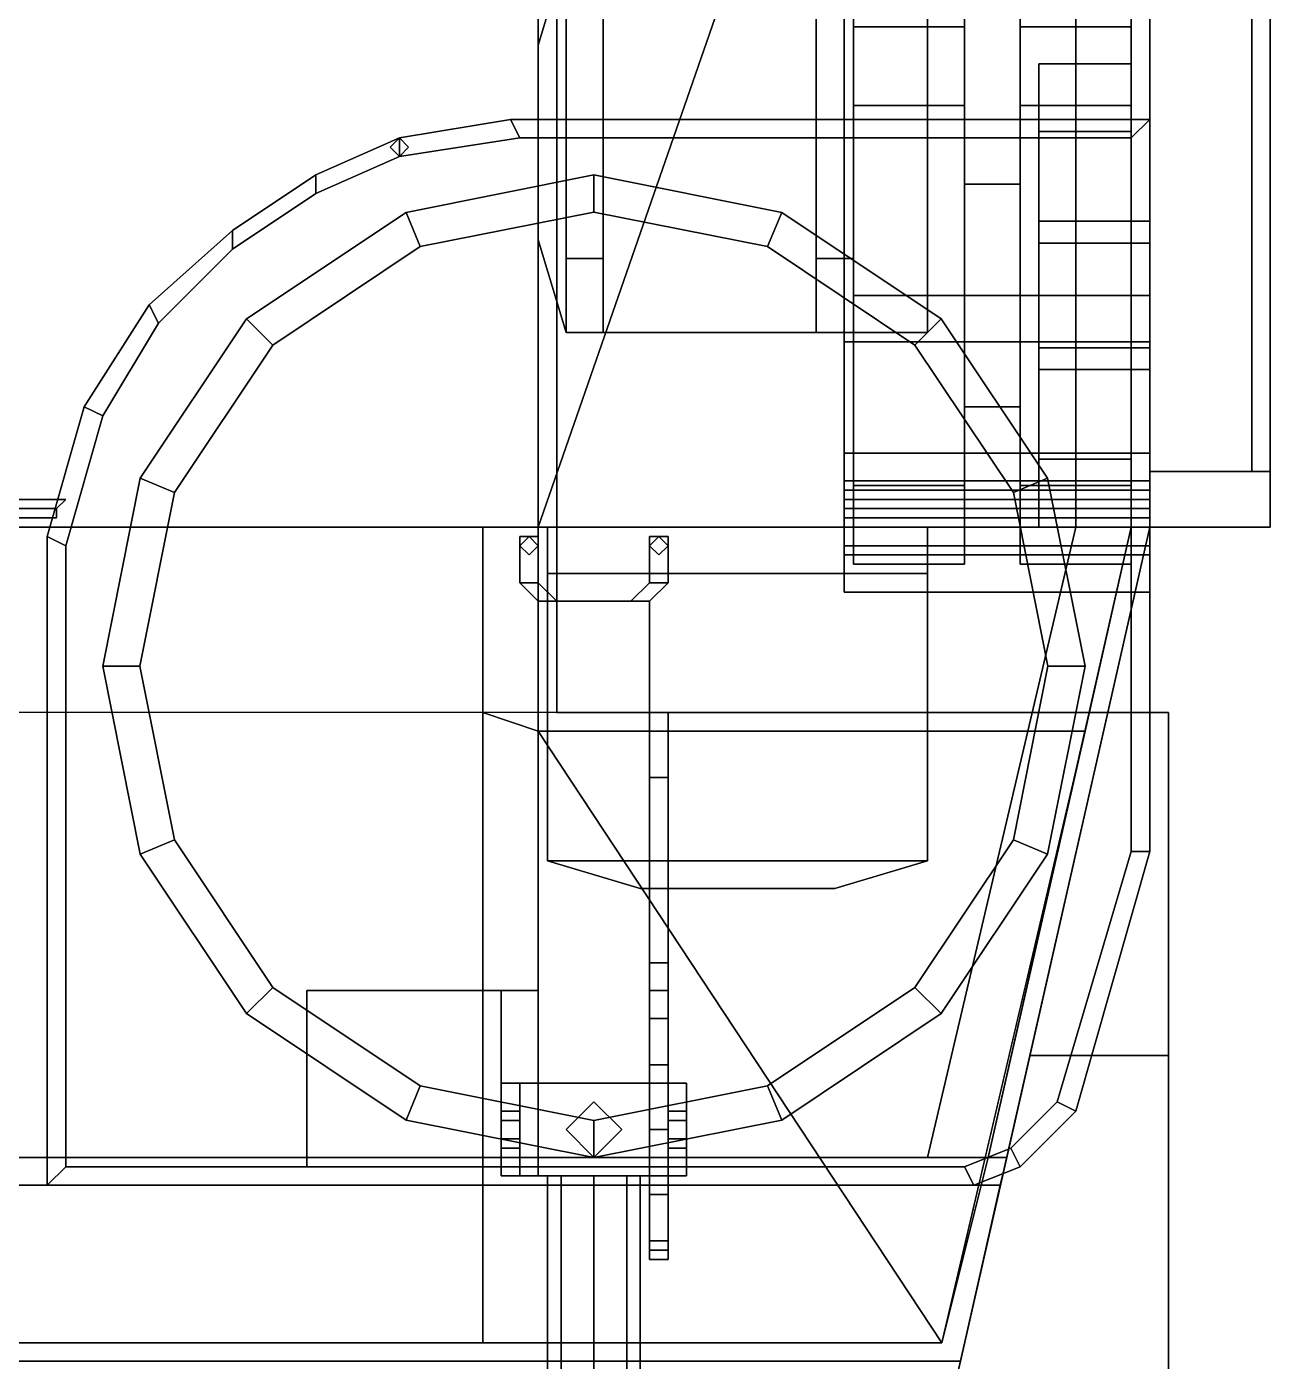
# Model space of a CAD drawing. Header units: millimetres. Extents: x -1.1 to 1.1, y -3.2 to 10.1.
# Drawn here: x -0.232 to 1.11, y -0.79 to 0.65 of the extents above; entities that cross this region are included whole.
import ezdxf

# ---------------------------------------------------------------- set-up
doc = ezdxf.new("R2010")
doc.units = ezdxf.units.MM
for name, color, linetype in [('fenders', 6, 'Continuous'), ('gun', 1, 'Continuous'), ('internals', 5, 'Continuous'), ('seats', 3, 'Continuous'), ('tracks', 3, 'Continuous'), ('turret', 2, 'Continuous'), ('wheels', 2, 'Continuous')]:
    doc.layers.add(name, color=color, linetype=linetype)

msp = doc.modelspace()

# ---------------------------------------------------------------- linework, layer by layer
for points in [[(0.98, 2.92, 1.08), (0.98, 0.11, 1.08), (0.98, 0.11, 1.06), (0.98, 2.58, 1.06)], [(0.34, 2.83, 0.6), (0.34, 0.11, 0.6), (-0.34, 0.11, 0.6), (-0.34, 2.83, 0.6)], [(0.34, 2.58, 1.06), (0.34, 0.11, 1.06), (0.34, 0.11, 0.6), (0.34, 2.83, 0.6)], [(0.98, 2.72, 1.87), (0.9, 2.72, 1.87), (0.9, 0.11, 1.87), (0.98, 0.11, 1.87)], [(0.9, 2.72, 1.87), (0.9, 2.72, 1.85), (0.9, 0.11, 1.85), (0.9, 0.11, 1.87)], [(0.98, 0.11, 1.08), (0.98, 2.72, 1.08), (0.98, 2.72, 1.87), (0.98, 0.11, 1.87)], [(0.98, 2.58, 1.06), (0.98, 0.11, 1.06), (0.34, 0.11, 1.06), (0.34, 2.58, 1.06)], [(1.09, 0.17, 1.24), (1.09, 0.17, 1.3), (1.09, 1.47, 1.3), (1.09, 1.47, 1.24)], [(1.11, 1.47, 1.24), (1.11, 0.17, 1.24), (1.09, 0.17, 1.24), (1.09, 1.47, 1.24)], [(1.09, 1.47, 1.3), (1.09, 0.17, 1.3), (1.11, 0.17, 1.3), (1.11, 1.47, 1.3)], [(1.09, 1.47, 1.14), (1.09, 0.17, 1.14), (1.11, 0.17, 1.14), (1.11, 1.47, 1.14)], [(1.11, 1.47, 1.08), (1.11, 0.17, 1.08), (1.09, 0.17, 1.08), (1.09, 1.47, 1.08)], [(1.09, 0.17, 1.08), (1.09, 0.17, 1.14), (1.09, 1.47, 1.14), (1.09, 1.47, 1.08)], [(1.11, 1.47, 1.3), (1.11, 0.17, 1.3), (1.11, 0.17, 1.24), (1.11, 1.47, 1.24)], [(1.11, 1.47, 1.14), (1.11, 0.17, 1.14), (1.11, 0.17, 1.08), (1.11, 1.47, 1.08)], [(0.17, 0.51, 2.15), (0.3, 0.53, 2.15), (0.29, 0.55, 2.15), (0.17, 0.53, 2.15)], [(0.29, 0.55, 2.15), (0.29, 0.55, 1.87), (0.17, 0.53, 1.87), (0.17, 0.53, 2.15)], [(0.3, 0.53, 2.15), (0.96, 0.53, 2.15), (0.98, 0.55, 2.15), (0.29, 0.55, 2.15)], [(0.98, 0.55, 2.15), (0.98, 0.55, 1.87), (0.29, 0.55, 1.87), (0.29, 0.55, 2.15)], [(0.96, 0.53, 2.15), (0.96, -0.24, 2.15), (0.98, -0.24, 2.15), (0.98, 0.55, 2.15)], [(0.98, -0.24, 2.15), (0.98, -0.24, 1.87), (0.98, 0.55, 1.87), (0.98, 0.55, 2.15)], [(0.17, 0.53, 2.15), (0.17, 0.53, 1.87), (0.08, 0.49, 1.87), (0.08, 0.49, 2.15)], [(0.08, 0.47, 2.15), (0.17, 0.51, 2.15), (0.17, 0.53, 2.15), (0.08, 0.49, 2.15)], [(0.17, 0.51, 1.87), (0.3, 0.53, 1.87), (0.3, 0.53, 2.15), (0.17, 0.51, 2.15)], [(0.3, 0.53, 1.87), (0.96, 0.53, 1.87), (0.96, 0.53, 2.15), (0.3, 0.53, 2.15)], [(0.96, 0.53, 1.87), (0.96, -0.24, 1.87), (0.96, -0.24, 2.15), (0.96, 0.53, 2.15)], [(0.08, 0.47, 1.87), (0.17, 0.51, 1.87), (0.17, 0.51, 2.15), (0.08, 0.47, 2.15)], [(0.08, 0.49, 2.15), (0.08, 0.49, 1.87), (-0.01, 0.43, 1.87), (-0.01, 0.43, 2.15)], [(-0.01, 0.41, 2.15), (0.08, 0.47, 2.15), (0.08, 0.49, 2.15), (-0.01, 0.43, 2.15)], [(-0.01, 0.41, 1.87), (0.08, 0.47, 1.87), (0.08, 0.47, 2.15), (-0.01, 0.41, 2.15)], [(-0.01, 0.43, 2.15), (-0.01, 0.43, 1.87), (-0.1, 0.35, 1.87), (-0.1, 0.35, 2.15)], [(-0.09, 0.33, 2.15), (-0.01, 0.41, 2.15), (-0.01, 0.43, 2.15), (-0.1, 0.35, 2.15)], [(-0.09, 0.33, 1.87), (-0.01, 0.41, 1.87), (-0.01, 0.41, 2.15), (-0.09, 0.33, 2.15)], [(-0.1, 0.35, 2.15), (-0.1, 0.35, 1.87), (-0.17, 0.24, 1.87), (-0.17, 0.24, 2.15)], [(-0.15, 0.23, 2.15), (-0.09, 0.33, 2.15), (-0.1, 0.35, 2.15), (-0.17, 0.24, 2.15)], [(-0.15, 0.23, 1.87), (-0.09, 0.33, 1.87), (-0.09, 0.33, 2.15), (-0.15, 0.23, 2.15)], [(-0.19, 0.09, 2.15), (-0.15, 0.23, 2.15), (-0.17, 0.24, 2.15), (-0.21, 0.1, 2.15)], [(-0.17, 0.24, 2.15), (-0.17, 0.24, 1.87), (-0.21, 0.1, 1.87), (-0.21, 0.1, 2.15)], [(-0.19, 0.09, 1.87), (-0.15, 0.23, 1.87), (-0.15, 0.23, 2.15), (-0.19, 0.09, 2.15)], [(1.11, 0.17, 1.3), (1.11, 0.17, 1.08), (0.98, 0.17, 1.08), (0.98, 0.17, 1.3)], [(1.11, 0.17, 1.08), (1.11, 0.11, 1.08), (0.98, 0.11, 1.08), (0.98, 0.17, 1.08)], [(0.98, 0.17, 1.3), (0.98, 0.11, 1.3), (1.11, 0.11, 1.3), (1.11, 0.17, 1.3)], [(1.11, 0.11, 1.3), (1.11, 0.11, 1.08), (1.11, 0.17, 1.08), (1.11, 0.17, 1.3)], [(-0.2, 0.13, 2.06), (-0.19, 0.14, 2.05), (-0.88, 0.14, 2.05), (-0.89, 0.13, 2.06)], [(-0.2, 0.12, 2.05), (-0.2, 0.13, 2.06), (-0.89, 0.13, 2.06), (-0.88, 0.12, 2.05)], [(-0.19, 0.14, 2.05), (-0.2, 0.13, 2.04), (-0.87, 0.13, 2.04), (-0.88, 0.14, 2.05)], [(-0.2, 0.13, 2.04), (-0.2, 0.12, 2.05), (-0.88, 0.12, 2.05), (-0.87, 0.13, 2.04)], [(0.34, 0.11, 0.6), (0.34, -0.09, 0.54), (-0.34, -0.09, 0.54), (-0.34, 0.11, 0.6)], [(0.32, 0.11, 1.08), (0.34, 0.11, 1.06), (0.96, 0.11, 1.06), (0.96, 0.11, 1.08)], [(0.98, 0.11, 1.06), (0.9345, -0.09, 0.82), (0.34, -0.09, 0.82), (0.34, 0.11, 1.06)], [(0.34, -0.09, 0.82), (0.34, -0.09, 0.54), (0.34, 0.11, 0.6), (0.34, 0.11, 1.06)], [(0.98, 0.11, 1.87), (0.9, 0.11, 1.87), (0.74, -0.57, 1.87), (0.8255, -0.57, 1.87)], [(0.9, 0.11, 1.87), (0.9, 0.11, 1.85), (0.74, -0.57, 1.85), (0.74, -0.57, 1.87)], [(0.98, 0.11, 1.06), (0.98, 0.11, 1.06), (0.8255, -0.57, 1.87), (0.9345, -0.09, 0.82)], [(0.98, 0.11, 1.3), (0.98, 0.11, 1.08), (1.11, 0.11, 1.08), (1.11, 0.11, 1.3)], [(-0.21, 0.1, 2.15), (-0.21, 0.1, 1.87), (-0.21, -0.6, 1.87), (-0.21, -0.6, 2.15)], [(-0.19, -0.58, 2.15), (-0.19, 0.09, 2.15), (-0.21, 0.1, 2.15), (-0.21, -0.6, 2.15)], [(-0.19, -0.58, 1.87), (-0.19, 0.09, 1.87), (-0.19, 0.09, 2.15), (-0.19, -0.58, 2.15)], [(0.9345, -0.09, 0.82), (0.9345, -0.09, 0.54), (0.34, -0.09, 0.54), (0.34, -0.09, 0.82)], [(0.8255, -0.57, 1.87), (0.8255, -0.57, 1.87), (0.7755, -0.79, 1.5459), (0.9345, -0.09, 0.54)], [(0.7755, -0.79, 1.5459), (0.8505, -0.46, 0.86), (0.9345, -0.09, 0.54)], [(0.9345, -0.09, 0.82), (0.9345, -0.09, 0.82), (0.8255, -0.57, 1.87), (0.9345, -0.09, 0.54)], [(0.8505, -0.46, 0.86), (0.8505, -0.46, 0.54), (0.9345, -0.09, 0.54)], [(0.96, -0.24, 1.87), (0.88, -0.51, 1.87), (0.88, -0.51, 2.15), (0.96, -0.24, 2.15)], [(0.96, -0.24, 2.15), (0.88, -0.51, 2.15), (0.9, -0.52, 2.15), (0.98, -0.24, 2.15)], [(0.9, -0.52, 2.15), (0.9, -0.52, 1.87), (0.98, -0.24, 1.87), (0.98, -0.24, 2.15)], [(0.8505, -0.46, 0.86), (0.7755, -0.79, 1.5459), (0.43, -2.31, 1.37), (0.6982, -1.13, 0.86)], [(0.8505, -0.46, 0.86), (0.6982, -1.13, 0.86), (1, -1.13, 0.86), (1, -0.46, 0.86)], [(1, -0.46, 0.86), (1, -0.46, 0.54), (0.8505, -0.46, 0.54), (0.8505, -0.46, 0.86)], [(1, -1.13, 0.86), (1, -1.13, 0.54), (1, -0.46, 0.54), (1, -0.46, 0.86)], [(0.88, -0.51, 1.87), (0.83, -0.56, 1.87), (0.83, -0.56, 2.15), (0.88, -0.51, 2.15)], [(0.88, -0.51, 2.15), (0.83, -0.56, 2.15), (0.84, -0.58, 2.15), (0.9, -0.52, 2.15)], [(0.84, -0.58, 2.15), (0.84, -0.58, 1.87), (0.9, -0.52, 1.87), (0.9, -0.52, 2.15)], [(0.83, -0.56, 2.15), (0.78, -0.58, 2.15), (0.79, -0.6, 2.15), (0.84, -0.58, 2.15)], [(0.83, -0.56, 1.87), (0.78, -0.58, 1.87), (0.78, -0.58, 2.15), (0.83, -0.56, 2.15)], [(0.8186, -0.6, 1.95), (0.8255, -0.57, 1.87), (-0.8255, -0.57, 1.87), (-0.8186, -0.6, 1.95)], [(0.74, -0.57, 1.87), (0.74, -0.57, 1.85), (-0.74, -0.57, 1.85), (-0.74, -0.57, 1.87)], [(0.7755, -0.79, 1.5459), (0.8255, -0.57, 1.87), (0.8186, -0.6, 1.95), (0.7755, -0.79, 1.5459)], [(0.78, -0.58, 2.15), (-0.19, -0.58, 2.15), (-0.21, -0.6, 2.15), (0.79, -0.6, 2.15)], [(0.78, -0.58, 1.87), (-0.19, -0.58, 1.87), (-0.19, -0.58, 2.15), (0.78, -0.58, 2.15)], [(0.79, -0.6, 2.15), (0.79, -0.6, 1.87), (0.84, -0.58, 1.87), (0.84, -0.58, 2.15)], [(0.7755, -0.79, 1.5459), (0.8186, -0.6, 1.95), (-0.8186, -0.6, 1.95), (-0.7755, -0.79, 1.5459)], [(-0.21, -0.6, 2.15), (-0.21, -0.6, 1.87), (0.79, -0.6, 1.87), (0.79, -0.6, 2.15)], [(0.43, -2.31, 1.37), (0.7755, -0.79, 1.5459), (-0.7755, -0.79, 1.5459), (-0.43, -2.31, 1.37)]]:
    msp.add_3dface(points)
at = {"layer": 'fenders'}
for points in [[(1, -0.46, 0.61), (1, -0.09, 0.61), (0.9345, -0.09, 0.61), (0.8505, -0.46, 0.61)], [(1, -0.09, 0.54), (0.9345, -0.09, 0.54), (0.9345, -0.09, 0.61), (1, -0.09, 0.61)], [(1, -0.46, 0.54), (1, -0.09, 0.54), (1, -0.09, 0.61), (1, -0.46, 0.61)]]:
    msp.add_3dface(points, dxfattribs=at)
at = {"layer": 'gun'}
for points in [[(0.32, 0.1, 2.53), (0.32, 0.1, 2.51), (0.3, 0.1, 2.51), (0.3, 0.1, 2.53)], [(0.3, 0.1, 2.51), (0.3, 0.05, 2.51), (0.3, 0.05, 2.53), (0.3, 0.1, 2.53)], [(0.32, 0.1, 2.51), (0.32, 0.05, 2.51), (0.3, 0.05, 2.51), (0.3, 0.1, 2.51)], [(0.3, 0.1, 2.53), (0.3, 0.05, 2.53), (0.32, 0.05, 2.53), (0.32, 0.1, 2.53)], [(0.3, 0.1, 2.4), (0.3, 0.05, 2.4), (0.32, 0.05, 2.4), (0.32, 0.1, 2.4)], [(0.32, 0.1, 2.38), (0.32, 0.05, 2.38), (0.3, 0.05, 2.38), (0.3, 0.1, 2.38)], [(0.3, 0.1, 2.38), (0.3, 0.05, 2.38), (0.3, 0.05, 2.4), (0.3, 0.1, 2.4)], [(0.32, 0.1, 2.4), (0.32, 0.1, 2.38), (0.3, 0.1, 2.38), (0.3, 0.1, 2.4)], [(0.31, 0.1, 2.4), (0.3, 0.09, 2.4), (0.3, 0.09, 2.51), (0.31, 0.1, 2.51)], [(0.3, 0.09, 2.4), (0.31, 0.08, 2.4), (0.31, 0.08, 2.51), (0.3, 0.09, 2.51)], [(0.32, 0.09, 2.4), (0.31, 0.1, 2.4), (0.31, 0.1, 2.51), (0.32, 0.09, 2.51)], [(0.31, 0.08, 2.4), (0.32, 0.09, 2.4), (0.32, 0.09, 2.51), (0.31, 0.08, 2.51)], [(0.32, 0.05, 2.53), (0.32, 0.05, 2.51), (0.32, 0.1, 2.51), (0.32, 0.1, 2.53)], [(0.32, 0.05, 2.4), (0.32, 0.05, 2.38), (0.32, 0.1, 2.38), (0.32, 0.1, 2.4)], [(0.44, 0.1, 2.38), (0.44, 0.1, 2.4), (0.46, 0.1, 2.4), (0.46, 0.1, 2.38)], [(0.44, 0.05, 2.38), (0.44, 0.05, 2.4), (0.44, 0.1, 2.4), (0.44, 0.1, 2.38)], [(0.44, 0.1, 2.4), (0.44, 0.05, 2.4), (0.46, 0.05, 2.4), (0.46, 0.1, 2.4)], [(0.46, 0.1, 2.38), (0.46, 0.05, 2.38), (0.44, 0.05, 2.38), (0.44, 0.1, 2.38)], [(0.44, 0.1, 2.51), (0.44, 0.1, 2.53), (0.46, 0.1, 2.53), (0.46, 0.1, 2.51)], [(0.44, 0.05, 2.51), (0.44, 0.05, 2.53), (0.44, 0.1, 2.53), (0.44, 0.1, 2.51)], [(0.44, 0.1, 2.53), (0.44, 0.05, 2.53), (0.46, 0.05, 2.53), (0.46, 0.1, 2.53)], [(0.46, 0.1, 2.51), (0.46, 0.05, 2.51), (0.44, 0.05, 2.51), (0.44, 0.1, 2.51)], [(0.45, 0.1, 2.4), (0.44, 0.09, 2.4), (0.44, 0.09, 2.51), (0.45, 0.1, 2.51)], [(0.44, 0.09, 2.4), (0.45, 0.08, 2.4), (0.45, 0.08, 2.51), (0.44, 0.09, 2.51)], [(0.46, 0.09, 2.4), (0.45, 0.1, 2.4), (0.45, 0.1, 2.51), (0.46, 0.09, 2.51)], [(0.45, 0.08, 2.4), (0.46, 0.09, 2.4), (0.46, 0.09, 2.51), (0.45, 0.08, 2.51)], [(0.46, 0.1, 2.4), (0.46, 0.05, 2.4), (0.46, 0.05, 2.38), (0.46, 0.1, 2.38)], [(0.46, 0.1, 2.53), (0.46, 0.05, 2.53), (0.46, 0.05, 2.51), (0.46, 0.1, 2.51)], [(0.32, 0.05, 2.51), (0.34, 0.03, 2.51), (0.32, 0.03, 2.51), (0.3, 0.05, 2.51)], [(0.3, 0.05, 2.51), (0.32, 0.03, 2.51), (0.32, 0.03, 2.53), (0.3, 0.05, 2.53)], [(0.3, 0.05, 2.53), (0.32, 0.03, 2.53), (0.34, 0.03, 2.53), (0.32, 0.05, 2.53)], [(0.3, 0.05, 2.4), (0.32, 0.03, 2.4), (0.34, 0.03, 2.4), (0.32, 0.05, 2.4)], [(0.32, 0.05, 2.38), (0.34, 0.03, 2.38), (0.32, 0.03, 2.38), (0.3, 0.05, 2.38)], [(0.3, 0.05, 2.38), (0.32, 0.03, 2.38), (0.32, 0.03, 2.4), (0.3, 0.05, 2.4)], [(0.34, 0.03, 2.53), (0.34, 0.03, 2.51), (0.32, 0.05, 2.51), (0.32, 0.05, 2.53)], [(0.34, 0.03, 2.4), (0.34, 0.03, 2.38), (0.32, 0.05, 2.38), (0.32, 0.05, 2.4)], [(0.42, 0.03, 2.38), (0.42, 0.03, 2.4), (0.44, 0.05, 2.4), (0.44, 0.05, 2.38)], [(0.44, 0.05, 2.4), (0.42, 0.03, 2.4), (0.44, 0.03, 2.4), (0.46, 0.05, 2.4)], [(0.46, 0.05, 2.38), (0.44, 0.03, 2.38), (0.42, 0.03, 2.38), (0.44, 0.05, 2.38)], [(0.42, 0.03, 2.51), (0.42, 0.03, 2.53), (0.44, 0.05, 2.53), (0.44, 0.05, 2.51)], [(0.44, 0.05, 2.53), (0.42, 0.03, 2.53), (0.44, 0.03, 2.53), (0.46, 0.05, 2.53)], [(0.46, 0.05, 2.51), (0.44, 0.03, 2.51), (0.42, 0.03, 2.51), (0.44, 0.05, 2.51)], [(0.46, 0.05, 2.4), (0.44, 0.03, 2.4), (0.44, 0.03, 2.38), (0.46, 0.05, 2.38)], [(0.46, 0.05, 2.53), (0.44, 0.03, 2.53), (0.44, 0.03, 2.51), (0.46, 0.05, 2.51)], [(0.32, 0.03, 2.38), (0.32, -0.39, 2.38), (0.32, -0.39, 2.53), (0.32, 0.03, 2.53)], [(0.44, 0.03, 2.53), (0.44, 0.03, 2.38), (0.32, 0.03, 2.38), (0.32, 0.03, 2.53)], [(0.44, 0.03, 2.38), (0.44, -0.59, 2.38), (0.32, -0.59, 2.38), (0.32, 0.03, 2.38)], [(0.32, 0.03, 2.53), (0.32, -0.59, 2.53), (0.44, -0.59, 2.53), (0.44, 0.03, 2.53)], [(0.44, -0.59, 2.53), (0.44, -0.59, 2.38), (0.44, 0.03, 2.38), (0.44, 0.03, 2.53)], [(0.44, -0.09, 2.26), (0.44, -0.16, 2.26), (0.44, -0.16, 2.31), (0.44, -0.09, 2.31)], [(0.44, -0.09, 2.31), (0.44, -0.16, 2.31), (0.46, -0.16, 2.31), (0.46, -0.09, 2.31)], [(0.46, -0.09, 2.31), (0.46, -0.09, 2.26), (0.44, -0.09, 2.26), (0.44, -0.09, 2.31)], [(0.46, -0.09, 2.26), (0.46, -0.16, 2.26), (0.44, -0.16, 2.26), (0.44, -0.09, 2.26)], [(0.46, -0.16, 2.31), (0.46, -0.16, 2.26), (0.46, -0.09, 2.26), (0.46, -0.09, 2.31)], [(0.44, -0.16, 2.26), (0.44, -0.39, 2.35), (0.44, -0.36, 2.4), (0.44, -0.16, 2.31)], [(0.46, -0.16, 2.26), (0.46, -0.39, 2.35), (0.44, -0.39, 2.35), (0.44, -0.16, 2.26)], [(0.44, -0.16, 2.31), (0.44, -0.36, 2.4), (0.46, -0.36, 2.4), (0.46, -0.16, 2.31)], [(0.46, -0.36, 2.4), (0.46, -0.39, 2.35), (0.46, -0.16, 2.26), (0.46, -0.16, 2.31)], [(0.44, -0.36, 2.4), (0.44, -0.54, 2.47), (0.46, -0.54, 2.47), (0.46, -0.36, 2.4)], [(0.46, -0.54, 2.47), (0.46, -0.42, 2.33), (0.46, -0.39, 2.35), (0.46, -0.36, 2.4)], [(0.44, -0.39, 2.35), (0.44, -0.42, 2.33), (0.44, -0.59, 2.38), (0.44, -0.372, 2.38)], [(0.28, -0.39, 2.54), (0.28, -0.39, 2.25), (0.07, -0.39, 2.36), (0.07, -0.39, 2.54)], [(0.07, -0.39, 2.54), (0.07, -0.39, 2.36), (0.07, -0.58, 2.36), (0.07, -0.58, 2.54)], [(0.07, -0.39, 2.36), (0.28, -0.39, 2.25), (0.28, -0.58, 2.25), (0.07, -0.58, 2.36)], [(0.07, -0.58, 2.54), (0.28, -0.58, 2.54), (0.28, -0.39, 2.54), (0.07, -0.39, 2.54)], [(0.28, -0.58, 2.48), (0.28, -0.58, 2.25), (0.28, -0.39, 2.25), (0.28, -0.39, 2.48)], [(0.28, -0.58, 2.54), (0.28, -0.58, 2.53), (0.28, -0.39, 2.53), (0.28, -0.39, 2.54)], [(0.32, -0.39, 2.53), (0.32, -0.39, 2.48), (0.28, -0.39, 2.48), (0.28, -0.39, 2.53)], [(0.28, -0.39, 2.53), (0.28, -0.58, 2.53), (0.32, -0.58, 2.53), (0.32, -0.39, 2.53)], [(0.32, -0.39, 2.48), (0.32, -0.58, 2.48), (0.28, -0.58, 2.48), (0.28, -0.39, 2.48)], [(0.46, -0.39, 2.35), (0.46, -0.42, 2.33), (0.44, -0.42, 2.33), (0.44, -0.39, 2.35)], [(0.44, -0.47, 2.3), (0.44, -0.54, 2.29), (0.44, -0.59, 2.38), (0.44, -0.42, 2.33)], [(0.46, -0.42, 2.33), (0.46, -0.47, 2.3), (0.44, -0.47, 2.3), (0.44, -0.42, 2.33)], [(0.46, -0.54, 2.47), (0.46, -0.54, 2.29), (0.46, -0.47, 2.3), (0.46, -0.42, 2.33)], [(0.46, -0.47, 2.3), (0.46, -0.54, 2.29), (0.44, -0.54, 2.29), (0.44, -0.47, 2.3)], [(0.44, -0.59, 2.38), (0.44, -0.54, 2.29), (0.44, -0.61, 2.3), (0.44, -0.66, 2.33)], [(0.44, -0.61, 2.3), (0.44, -0.54, 2.29), (0.46, -0.54, 2.29), (0.46, -0.61, 2.3)], [(0.46, -0.67, 2.37), (0.46, -0.54, 2.47), (0.44, -0.54, 2.47), (0.44, -0.67, 2.37)], [(0.46, -0.68, 2.36), (0.46, -0.66, 2.33), (0.46, -0.54, 2.47), (0.46, -0.67, 2.37)], [(0.46, -0.61, 2.3), (0.46, -0.54, 2.29), (0.46, -0.54, 2.47), (0.46, -0.66, 2.33)], [(0.07, -0.58, 2.36), (0.28, -0.58, 2.25), (0.28, -0.58, 2.54), (0.07, -0.58, 2.54)], [(0.28, -0.58, 2.53), (0.28, -0.58, 2.48), (0.32, -0.58, 2.48), (0.32, -0.58, 2.53)], [(0.32, -0.58, 2.38), (0.32, -0.59, 2.38), (0.32, -0.59, 2.53), (0.32, -0.58, 2.53)], [(0.32, -0.59, 2.53), (0.32, -0.59, 2.38), (0.44, -0.59, 2.38), (0.44, -0.59, 2.53)], [(0.3446, -0.59, 2.4854), (0.33, -0.59, 2.45), (0.33, -0.83, 2.45), (0.3446, -0.83, 2.4854)], [(0.33, -0.59, 2.45), (0.3446, -0.59, 2.4146), (0.3446, -0.83, 2.4146), (0.33, -0.83, 2.45)], [(0.38, -0.59, 2.5), (0.3446, -0.59, 2.4854), (0.3446, -0.83, 2.4854), (0.38, -0.83, 2.5)], [(0.3446, -0.59, 2.4146), (0.38, -0.59, 2.4), (0.38, -0.83, 2.4), (0.3446, -0.83, 2.4146)], [(0.4154, -0.59, 2.4854), (0.38, -0.59, 2.5), (0.38, -0.83, 2.5), (0.4154, -0.83, 2.4854)], [(0.38, -0.59, 2.4), (0.4154, -0.59, 2.4146), (0.4154, -0.83, 2.4146), (0.38, -0.83, 2.4)], [(0.43, -0.59, 2.45), (0.4154, -0.59, 2.4854), (0.4154, -0.83, 2.4854), (0.43, -0.83, 2.45)], [(0.4154, -0.59, 2.4146), (0.43, -0.59, 2.45), (0.43, -0.83, 2.45), (0.4154, -0.83, 2.4146)], [(0.44, -0.59, 2.4315), (0.44, -0.66, 2.33), (0.44, -0.68, 2.36), (0.44, -0.67, 2.37)], [(0.44, -0.59, 2.38), (0.44, -0.66, 2.33), (0.44, -0.66, 2.33), (0.44, -0.59, 2.4315)], [(0.44, -0.66, 2.33), (0.44, -0.61, 2.3), (0.46, -0.61, 2.3), (0.46, -0.66, 2.33)], [(0.44, -0.68, 2.36), (0.44, -0.66, 2.33), (0.46, -0.66, 2.33), (0.46, -0.68, 2.36)], [(0.44, -0.67, 2.37), (0.44, -0.68, 2.36), (0.46, -0.68, 2.36), (0.46, -0.67, 2.37)]]:
    msp.add_3dface(points, dxfattribs=at)
at = {"layer": 'internals'}
for points in [[(-0.32, 2.9, 0.86), (-0.32, 0.11, 0.86), (0.32, 0.11, 0.86), (0.32, 2.9, 0.86)], [(0.32, 2.9, 0.86), (0.32, 0.11, 0.86), (0.32, 0.11, 1.08), (0.32, 2.9, 1.08)], [(0.32, 2.9, 1.08), (0.32, 0.11, 1.08), (0.74, 1.32, 1.08), (0.74, 2.9, 1.08)], [(0.96, 0.11, 1.85), (0.96, 2.72, 1.85), (0.96, 2.72, 1.67), (0.96, 1.32, 1.67)], [(0.74, 1.32, 1.08), (0.32, 0.11, 1.08), (0.96, 0.11, 1.08), (0.96, 1.32, 1.08)], [(0.96, 0.11, 1.85), (0.96, 1.32, 1.67), (0.96, 1.32, 1.08), (0.96, 0.11, 1.08)], [(0.17, 0.53, 0.86), (0.16, 0.52, 0.86), (0.16, 0.52, 1.87), (0.17, 0.53, 1.87)], [(0.16, 0.52, 0.86), (0.17, 0.51, 0.86), (0.17, 0.51, 1.87), (0.16, 0.52, 1.87)], [(0.18, 0.52, 0.86), (0.17, 0.53, 0.86), (0.17, 0.53, 1.87), (0.18, 0.52, 1.87)], [(0.17, 0.51, 0.86), (0.18, 0.52, 0.86), (0.18, 0.52, 1.87), (0.17, 0.51, 1.87)], [(0.26, -0.77, 0.86), (0.26, 0.11, 0.86), (-0.26, 0.11, 0.86), (-0.26, -0.77, 0.86)], [(0.26, -0.77, 0.56), (0.26, -0.09, 0.56), (0.26, 0.11, 0.86), (0.26, -0.77, 0.86)], [(0.26, 0.11, 0.86), (0.26, -0.09, 0.56), (0.32, -0.11, 0.56), (0.32, 0.11, 0.86)], [(0.32, 0.11, 1.08), (0.32, -0.11, 0.82), (0.91, -0.11, 0.82), (0.96, 0.11, 1.08)], [(0.32, 0.11, 0.86), (0.32, -0.11, 0.82), (0.32, -0.11, 0.82), (0.32, 0.11, 1.08)], [(0.32, 0.11, 0.86), (0.32, -0.11, 0.56), (0.32, -0.11, 0.56), (0.32, -0.11, 0.82)], [(0.8055, -0.57, 1.85), (0.96, 0.11, 1.85), (0.96, 0.11, 1.08), (0.91, -0.11, 0.82)], [(0.7555, -0.77, 0.56), (0.32, -0.11, 0.56), (0.26, -0.09, 0.56), (0.26, -0.77, 0.56)], [(0.7555, -0.77, 0.56), (0.91, -0.11, 0.56), (0.32, -0.11, 0.56), (0.7555, -0.77, 0.56)], [(0.32, -0.11, 0.82), (0.32, -0.11, 0.56), (0.9099, -0.11, 0.56), (0.91, -0.11, 0.82)], [(0.8055, -0.57, 1.85), (0.9099, -0.11, 0.56), (0.7555, -0.77, 0.56), (0.7555, -0.77, 1.5459)], [(0.8055, -0.57, 1.85), (0.91, -0.11, 0.82), (0.9099, -0.11, 0.56), (0.8055, -0.57, 1.85)], [(0.8055, -0.57, 1.85), (0.7555, -0.77, 1.5459), (-0.7555, -0.77, 1.5459), (-0.8055, -0.57, 1.85)], [(0.7555, -0.77, 1.5459), (0.26, -0.77, 0.86), (-0.26, -0.77, 0.86), (-0.7555, -0.77, 1.5459)], [(0.7555, -0.77, 0.56), (0.26, -0.77, 0.56), (0.26, -0.77, 0.86), (0.7555, -0.77, 1.5459)]]:
    msp.add_3dface(points, dxfattribs=at)
at = {"layer": 'seats'}
for points in [[(0.35, 1.15, 1.2), (0.35, 0.4, 1.2), (0.35, 0.32, 1.28), (0.35, 1.23, 1.28)], [(0.39, 0.32, 1.28), (0.39, 0.4, 1.2), (0.39, 1.15, 1.2), (0.39, 1.23, 1.28)], [(0.62, 1.15, 1.2), (0.62, 0.4, 1.2), (0.62, 0.32, 1.28), (0.62, 1.23, 1.28)], [(0.66, 0.32, 1.67), (0.74, 0.32, 1.67), (0.74, 1.23, 1.67), (0.66, 1.23, 1.67)], [(0.66, 1.23, 1.36), (0.66, 0.32, 1.36), (0.66, 0.32, 1.67), (0.66, 1.23, 1.67)], [(0.66, 0.32, 1.28), (0.66, 0.4, 1.2), (0.66, 1.15, 1.2), (0.66, 1.23, 1.28)], [(0.74, 1.23, 1.67), (0.74, 0.32, 1.67), (0.74, 0.32, 1.36), (0.74, 1.23, 1.36)], [(0.39, 1.15, 1.2), (0.39, 0.4, 1.2), (0.35, 0.4, 1.2), (0.35, 1.15, 1.2)], [(0.66, 1.15, 1.2), (0.66, 0.4, 1.2), (0.62, 0.4, 1.2), (0.62, 1.15, 1.2)], [(0.35, 0.73, 1.36), (0.35, 0.73, 1.28), (0.32, 0.63, 1.28), (0.32, 0.63, 1.36)], [(0.32, 0.63, 1.36), (0.32, 0.42, 1.36), (0.35, 0.32, 1.36), (0.35, 0.73, 1.36)], [(0.35, 0.73, 1.36), (0.35, 0.32, 1.36), (0.66, 0.32, 1.36), (0.66, 0.73, 1.36)], [(0.66, 0.32, 1.36), (0.66, 0.32, 1.28), (0.66, 0.73, 1.28), (0.66, 0.73, 1.36)], [(0.32, 0.63, 1.28), (0.32, 0.42, 1.28), (0.32, 0.42, 1.36), (0.32, 0.63, 1.36)], [(0.32, 0.42, 1.36), (0.32, 0.42, 1.28), (0.35, 0.32, 1.28), (0.35, 0.32, 1.36)], [(0.35, 0.32, 1.08), (0.35, 0.32, 1.28), (0.35, 0.4, 1.2), (0.35, 0.4, 1.08)], [(0.35, 0.4, 1.08), (0.35, 0.4, 1.2), (0.39, 0.4, 1.2), (0.39, 0.4, 1.08)], [(0.39, 0.4, 1.2), (0.39, 0.32, 1.28), (0.39, 0.32, 1.08), (0.39, 0.4, 1.08)], [(0.62, 0.32, 1.08), (0.62, 0.32, 1.28), (0.62, 0.4, 1.2), (0.62, 0.4, 1.08)], [(0.62, 0.4, 1.08), (0.62, 0.4, 1.2), (0.66, 0.4, 1.2), (0.66, 0.4, 1.08)], [(0.66, 0.4, 1.2), (0.66, 0.32, 1.28), (0.66, 0.32, 1.08), (0.66, 0.4, 1.08)], [(0.35, 0.32, 1.36), (0.35, 0.32, 1.28), (0.66, 0.32, 1.28), (0.66, 0.32, 1.36)], [(0.39, 0.32, 1.08), (0.39, 0.32, 1.28), (0.35, 0.32, 1.28), (0.35, 0.32, 1.08)], [(0.66, 0.32, 1.08), (0.66, 0.32, 1.28), (0.62, 0.32, 1.28), (0.62, 0.32, 1.08)], [(0.66, 0.32, 1.36), (0.74, 0.32, 1.36), (0.74, 0.32, 1.67), (0.66, 0.32, 1.67)], [(0.33, 0.11, 1.39), (0.74, 0.11, 1.39), (0.74, 0.11, 1.08), (0.33, 0.11, 1.08)], [(0.33, 0.06, 1.39), (0.33, 0.11, 1.39), (0.33, 0.11, 1.08), (0.33, 0.06, 1.08)], [(0.74, 0.06, 1.39), (0.74, 0.11, 1.39), (0.33, 0.11, 1.39), (0.33, 0.06, 1.39)], [(0.74, 0.06, 1.08), (0.74, 0.11, 1.08), (0.74, 0.11, 1.39), (0.74, 0.06, 1.39)], [(0.33, 0.06, 1.08), (0.74, 0.06, 1.08), (0.74, 0.06, 1.39), (0.33, 0.06, 1.39)], [(0.74, 0.06, 1.08), (0.74, 0.06, 1), (0.33, 0.06, 1), (0.33, 0.06, 1.08)], [(0.33, 0.06, 1.08), (0.33, 0.06, 1), (0.33, -0.25, 1), (0.33, -0.25, 1.08)], [(0.33, -0.25, 1.08), (0.74, -0.25, 1.08), (0.74, 0.06, 1.08), (0.33, 0.06, 1.08)], [(0.74, -0.25, 1.08), (0.74, -0.25, 1), (0.74, 0.06, 1), (0.74, 0.06, 1.08)], [(0.33, -0.25, 1.08), (0.33, -0.25, 1), (0.43, -0.28, 1), (0.43, -0.28, 1.08)], [(0.43, -0.28, 1.08), (0.64, -0.28, 1.08), (0.74, -0.25, 1.08), (0.33, -0.25, 1.08)], [(0.64, -0.28, 1.08), (0.64, -0.28, 1), (0.74, -0.25, 1), (0.74, -0.25, 1.08)], [(0.43, -0.28, 1), (0.64, -0.28, 1), (0.64, -0.28, 1.08), (0.43, -0.28, 1.08)]]:
    msp.add_3dface(points, dxfattribs=at)
at = {"layer": 'tracks'}
for points in [[(0.65, 0.69, 0.03), (0.65, 0.14, 0.4), (0.65, 0.16, 0.44), (0.65, 0.71, 0.08)], [(0.65, 0.71, 0.08), (0.65, 0.16, 0.44), (0.98, 0.16, 0.44), (0.98, 0.71, 0.08)], [(0.98, 0.16, 0.44), (0.98, 0.14, 0.4), (0.98, 0.69, 0.03), (0.98, 0.71, 0.08)], [(0.65, 0.31, 0.95), (0.65, 0.7, 0.95), (0.65, 0.7, 0.89), (0.65, 0.31, 0.89)], [(0.98, 0.31, 0.95), (0.98, 0.7, 0.95), (0.65, 0.7, 0.95), (0.65, 0.31, 0.95)], [(0.65, 0.31, 0.89), (0.65, 0.7, 0.89), (0.98, 0.7, 0.89), (0.98, 0.31, 0.89)], [(0.98, 0.7, 0.89), (0.98, 0.7, 0.95), (0.98, 0.31, 0.95), (0.98, 0.31, 0.89)], [(0.98, 0.69, 0.03), (0.98, 0.14, 0.4), (0.65, 0.14, 0.4), (0.65, 0.69, 0.03)], [(0.98, 0.15, 0.88), (0.98, 0.31, 0.95), (0.65, 0.31, 0.95), (0.65, 0.15, 0.88)], [(0.65, 0.15, 0.88), (0.65, 0.31, 0.95), (0.65, 0.31, 0.89), (0.65, 0.19, 0.83)], [(0.65, 0.19, 0.83), (0.65, 0.31, 0.89), (0.98, 0.31, 0.89), (0.98, 0.19, 0.83)], [(0.98, 0.31, 0.89), (0.98, 0.31, 0.95), (0.98, 0.15, 0.88), (0.98, 0.19, 0.83)], [(0.65, 0.09, 0.8), (0.65, 0.15, 0.88), (0.65, 0.19, 0.83), (0.65, 0.13, 0.76)], [(0.65, 0.13, 0.76), (0.65, 0.19, 0.83), (0.98, 0.19, 0.83), (0.98, 0.13, 0.76)], [(0.98, 0.19, 0.83), (0.98, 0.15, 0.88), (0.98, 0.09, 0.8), (0.98, 0.13, 0.76)], [(0.65, 0.16, 0.44), (0.65, 0.12, 0.5), (0.98, 0.12, 0.5), (0.98, 0.16, 0.44)], [(0.65, 0.14, 0.4), (0.65, 0.08, 0.48), (0.65, 0.12, 0.5), (0.65, 0.16, 0.44)], [(0.98, 0.12, 0.5), (0.98, 0.08, 0.48), (0.98, 0.14, 0.4), (0.98, 0.16, 0.44)], [(0.98, 0.09, 0.8), (0.98, 0.15, 0.88), (0.65, 0.15, 0.88), (0.65, 0.09, 0.8)], [(0.98, 0.14, 0.4), (0.98, 0.08, 0.48), (0.65, 0.08, 0.48), (0.65, 0.14, 0.4)], [(0.65, 0.04, 0.7), (0.65, 0.09, 0.8), (0.65, 0.13, 0.76), (0.65, 0.09, 0.69)], [(0.65, 0.09, 0.69), (0.65, 0.13, 0.76), (0.98, 0.13, 0.76), (0.98, 0.09, 0.69)], [(0.98, 0.13, 0.76), (0.98, 0.09, 0.8), (0.98, 0.04, 0.7), (0.98, 0.09, 0.69)], [(0.65, 0.08, 0.48), (0.65, 0.04, 0.59), (0.65, 0.09, 0.59), (0.65, 0.12, 0.5)], [(0.65, 0.12, 0.5), (0.65, 0.09, 0.59), (0.98, 0.09, 0.59), (0.98, 0.12, 0.5)], [(0.98, 0.09, 0.59), (0.98, 0.04, 0.59), (0.98, 0.08, 0.48), (0.98, 0.12, 0.5)], [(0.65, 0.04, 0.59), (0.65, 0.04, 0.7), (0.65, 0.09, 0.69), (0.65, 0.09, 0.59)], [(0.65, 0.09, 0.59), (0.65, 0.09, 0.69), (0.98, 0.09, 0.69), (0.98, 0.09, 0.59)], [(0.98, 0.04, 0.7), (0.98, 0.09, 0.8), (0.65, 0.09, 0.8), (0.65, 0.04, 0.7)], [(0.98, 0.09, 0.69), (0.98, 0.04, 0.7), (0.98, 0.04, 0.59), (0.98, 0.09, 0.59)], [(0.98, 0.08, 0.48), (0.98, 0.04, 0.59), (0.65, 0.04, 0.59), (0.65, 0.08, 0.48)], [(0.98, 0.04, 0.59), (0.98, 0.04, 0.7), (0.65, 0.04, 0.7), (0.65, 0.04, 0.59)]]:
    msp.add_3dface(points, dxfattribs=at)
at = {"layer": 'turret'}
for points in [[(0.1772, 0.4497, 2.15), (0.38, 0.49, 2.15), (0.38, 0.49, 1.95), (0.1772, 0.4497, 1.95)], [(0.1925, 0.4127, 2.15), (0.38, 0.45, 2.15), (0.38, 0.49, 2.15), (0.1772, 0.4497, 2.15)], [(0.38, 0.49, 2.15), (0.5828, 0.4497, 2.15), (0.5828, 0.4497, 1.95), (0.38, 0.49, 1.95)], [(0.38, 0.45, 2.15), (0.5675, 0.4127, 2.15), (0.5828, 0.4497, 2.15), (0.38, 0.49, 2.15)], [(0.0052, 0.3348, 2.15), (0.1772, 0.4497, 2.15), (0.1772, 0.4497, 1.95), (0.0052, 0.3348, 1.95)], [(0.0335, 0.3065, 2.15), (0.1925, 0.4127, 2.15), (0.1772, 0.4497, 2.15), (0.0052, 0.3348, 2.15)], [(0.38, 0.45, 2.15), (0.1925, 0.4127, 2.15), (0.1925, 0.4127, 1.95), (0.38, 0.45, 1.95)], [(0.5675, 0.4127, 2.15), (0.38, 0.45, 2.15), (0.38, 0.45, 1.95), (0.5675, 0.4127, 1.95)], [(0.5675, 0.4127, 2.15), (0.7265, 0.3065, 2.15), (0.7548, 0.3348, 2.15), (0.5828, 0.4497, 2.15)], [(0.5828, 0.4497, 2.15), (0.7548, 0.3348, 2.15), (0.7548, 0.3348, 1.95), (0.5828, 0.4497, 1.95)], [(0.1925, 0.4127, 2.15), (0.0335, 0.3065, 2.15), (0.0335, 0.3065, 1.95), (0.1925, 0.4127, 1.95)], [(0.7265, 0.3065, 2.15), (0.5675, 0.4127, 2.15), (0.5675, 0.4127, 1.95), (0.7265, 0.3065, 1.95)], [(-0.1097, 0.1628, 2.15), (0.0052, 0.3348, 2.15), (0.0052, 0.3348, 1.95), (-0.1097, 0.1628, 1.95)], [(-0.0727, 0.1475, 2.15), (0.0335, 0.3065, 2.15), (0.0052, 0.3348, 2.15), (-0.1097, 0.1628, 2.15)], [(0.7265, 0.3065, 2.15), (0.8327, 0.1475, 2.15), (0.8697, 0.1628, 2.15), (0.7548, 0.3348, 2.15)], [(0.7548, 0.3348, 2.15), (0.8697, 0.1628, 2.15), (0.8697, 0.1628, 1.95), (0.7548, 0.3348, 1.95)], [(0.0335, 0.3065, 2.15), (-0.0727, 0.1475, 2.15), (-0.0727, 0.1475, 1.95), (0.0335, 0.3065, 1.95)], [(0.8327, 0.1475, 2.15), (0.7265, 0.3065, 2.15), (0.7265, 0.3065, 1.95), (0.8327, 0.1475, 1.95)], [(-0.15, -0.04, 2.15), (-0.1097, 0.1628, 2.15), (-0.1097, 0.1628, 1.95), (-0.15, -0.04, 1.95)], [(-0.11, -0.04, 2.15), (-0.0727, 0.1475, 2.15), (-0.1097, 0.1628, 2.15), (-0.15, -0.04, 2.15)], [(0.8327, 0.1475, 2.15), (0.87, -0.04, 2.15), (0.91, -0.04, 2.15), (0.8697, 0.1628, 2.15)], [(0.8697, 0.1628, 2.15), (0.91, -0.04, 2.15), (0.91, -0.04, 1.95), (0.8697, 0.1628, 1.95)], [(-0.0727, 0.1475, 2.15), (-0.11, -0.04, 2.15), (-0.11, -0.04, 1.95), (-0.0727, 0.1475, 1.95)], [(0.87, -0.04, 2.15), (0.8327, 0.1475, 2.15), (0.8327, 0.1475, 1.95), (0.87, -0.04, 1.95)], [(-0.1097, -0.2428, 2.15), (-0.15, -0.04, 2.15), (-0.15, -0.04, 1.95), (-0.1097, -0.2428, 1.95)], [(-0.0727, -0.2275, 2.15), (-0.11, -0.04, 2.15), (-0.15, -0.04, 2.15), (-0.1097, -0.2428, 2.15)], [(-0.11, -0.04, 2.15), (-0.0727, -0.2275, 2.15), (-0.0727, -0.2275, 1.95), (-0.11, -0.04, 1.95)], [(0.8327, -0.2275, 2.15), (0.87, -0.04, 2.15), (0.87, -0.04, 1.95), (0.8327, -0.2275, 1.95)], [(0.87, -0.04, 2.15), (0.8327, -0.2275, 2.15), (0.8697, -0.2428, 2.15), (0.91, -0.04, 2.15)], [(0.91, -0.04, 2.15), (0.8697, -0.2428, 2.15), (0.8697, -0.2428, 1.95), (0.91, -0.04, 1.95)], [(0.0335, -0.3865, 2.15), (-0.0727, -0.2275, 2.15), (-0.1097, -0.2428, 2.15), (0.0052, -0.4148, 2.15)], [(-0.0727, -0.2275, 2.15), (0.0335, -0.3865, 2.15), (0.0335, -0.3865, 1.95), (-0.0727, -0.2275, 1.95)], [(0.7265, -0.3865, 2.15), (0.8327, -0.2275, 2.15), (0.8327, -0.2275, 1.95), (0.7265, -0.3865, 1.95)], [(0.8327, -0.2275, 2.15), (0.7265, -0.3865, 2.15), (0.7548, -0.4148, 2.15), (0.8697, -0.2428, 2.15)], [(0.0052, -0.4148, 2.15), (-0.1097, -0.2428, 2.15), (-0.1097, -0.2428, 1.95), (0.0052, -0.4148, 1.95)], [(0.8697, -0.2428, 2.15), (0.7548, -0.4148, 2.15), (0.7548, -0.4148, 1.95), (0.8697, -0.2428, 1.95)], [(0.1925, -0.4927, 2.15), (0.0335, -0.3865, 2.15), (0.0052, -0.4148, 2.15), (0.1772, -0.5297, 2.15)], [(0.0335, -0.3865, 2.15), (0.1925, -0.4927, 2.15), (0.1925, -0.4927, 1.95), (0.0335, -0.3865, 1.95)], [(0.5675, -0.4927, 2.15), (0.7265, -0.3865, 2.15), (0.7265, -0.3865, 1.95), (0.5675, -0.4927, 1.95)], [(0.7265, -0.3865, 2.15), (0.5675, -0.4927, 2.15), (0.5828, -0.5297, 2.15), (0.7548, -0.4148, 2.15)], [(0.1772, -0.5297, 2.15), (0.0052, -0.4148, 2.15), (0.0052, -0.4148, 1.95), (0.1772, -0.5297, 1.95)], [(0.7548, -0.4148, 2.15), (0.5828, -0.5297, 2.15), (0.5828, -0.5297, 1.95), (0.7548, -0.4148, 1.95)], [(0.38, -0.53, 2.15), (0.1925, -0.4927, 2.15), (0.1772, -0.5297, 2.15), (0.38, -0.57, 2.15)], [(0.1925, -0.4927, 2.15), (0.38, -0.53, 2.15), (0.38, -0.53, 1.95), (0.1925, -0.4927, 1.95)], [(0.48, -0.49, 2.31), (0.48, -0.49, 2.25), (0.28, -0.49, 2.25), (0.28, -0.49, 2.31)], [(0.28, -0.49, 2.25), (0.28, -0.59, 2.25), (0.28, -0.59, 2.31), (0.28, -0.49, 2.31)], [(0.48, -0.49, 2.25), (0.48, -0.59, 2.25), (0.28, -0.59, 2.25), (0.28, -0.49, 2.25)], [(0.28, -0.49, 2.31), (0.28, -0.59, 2.31), (0.48, -0.59, 2.31), (0.48, -0.49, 2.31)], [(0.3, -0.52, 2.44), (0.3, -0.49, 2.31), (0.28, -0.49, 2.31), (0.28, -0.52, 2.44)], [(0.28, -0.49, 2.31), (0.28, -0.59, 2.31), (0.28, -0.56, 2.44), (0.28, -0.52, 2.44)], [(0.3, -0.56, 2.44), (0.3, -0.59, 2.31), (0.3, -0.49, 2.31), (0.3, -0.52, 2.44)], [(0.38, -0.53, 2.15), (0.5675, -0.4927, 2.15), (0.5675, -0.4927, 1.95), (0.38, -0.53, 1.95)], [(0.5675, -0.4927, 2.15), (0.38, -0.53, 2.15), (0.38, -0.57, 2.15), (0.5828, -0.5297, 2.15)], [(0.46, -0.49, 2.31), (0.46, -0.59, 2.31), (0.46, -0.56, 2.44), (0.46, -0.52, 2.44)], [(0.48, -0.52, 2.44), (0.48, -0.49, 2.31), (0.46, -0.49, 2.31), (0.46, -0.52, 2.44)], [(0.48, -0.56, 2.44), (0.48, -0.59, 2.31), (0.48, -0.49, 2.31), (0.48, -0.52, 2.44)], [(0.48, -0.59, 2.31), (0.48, -0.59, 2.25), (0.48, -0.49, 2.25), (0.48, -0.49, 2.31)], [(0.38, -0.51, 2.15), (0.35, -0.54, 2.15), (0.35, -0.54, 2.25), (0.38, -0.51, 2.25)], [(0.41, -0.54, 2.15), (0.38, -0.51, 2.15), (0.38, -0.51, 2.25), (0.41, -0.54, 2.25)], [(0.38, -0.57, 2.15), (0.1772, -0.5297, 2.15), (0.1772, -0.5297, 1.95), (0.38, -0.57, 1.95)], [(0.28, -0.52, 2.44), (0.28, -0.53, 2.47), (0.3, -0.53, 2.47), (0.3, -0.52, 2.44)], [(0.28, -0.55, 2.47), (0.28, -0.53, 2.47), (0.28, -0.52, 2.44), (0.28, -0.56, 2.44)], [(0.3, -0.55, 2.47), (0.3, -0.53, 2.47), (0.28, -0.53, 2.47), (0.28, -0.55, 2.47)], [(0.3, -0.52, 2.44), (0.3, -0.53, 2.47), (0.3, -0.55, 2.47), (0.3, -0.56, 2.44)], [(0.5828, -0.5297, 2.15), (0.38, -0.57, 2.15), (0.38, -0.57, 1.95), (0.5828, -0.5297, 1.95)], [(0.46, -0.52, 2.44), (0.46, -0.53, 2.47), (0.48, -0.53, 2.47), (0.48, -0.52, 2.44)], [(0.46, -0.55, 2.47), (0.46, -0.53, 2.47), (0.46, -0.52, 2.44), (0.46, -0.56, 2.44)], [(0.48, -0.55, 2.47), (0.48, -0.53, 2.47), (0.46, -0.53, 2.47), (0.46, -0.55, 2.47)], [(0.48, -0.52, 2.44), (0.48, -0.53, 2.47), (0.48, -0.55, 2.47), (0.48, -0.56, 2.44)], [(0.35, -0.54, 2.15), (0.38, -0.57, 2.15), (0.38, -0.57, 2.25), (0.35, -0.54, 2.25)], [(0.38, -0.57, 2.15), (0.41, -0.54, 2.15), (0.41, -0.54, 2.25), (0.38, -0.57, 2.25)], [(0.3, -0.56, 2.44), (0.3, -0.55, 2.47), (0.28, -0.55, 2.47), (0.28, -0.56, 2.44)], [(0.28, -0.56, 2.44), (0.28, -0.59, 2.31), (0.3, -0.59, 2.31), (0.3, -0.56, 2.44)], [(0.48, -0.56, 2.44), (0.48, -0.55, 2.47), (0.46, -0.55, 2.47), (0.46, -0.56, 2.44)], [(0.46, -0.56, 2.44), (0.46, -0.59, 2.31), (0.48, -0.59, 2.31), (0.48, -0.56, 2.44)], [(0.28, -0.59, 2.31), (0.28, -0.59, 2.25), (0.48, -0.59, 2.25), (0.48, -0.59, 2.31)]]:
    msp.add_3dface(points, dxfattribs=at)
at = {"layer": 'wheels'}
for points in [[(0.78, 0.6998, 0.3202), (0.78, 0.65, 0.2), (0.78, 0.7247, 0.145), (0.78, 0.7247, 0.255)], [(0.78, 0.65, 0.2), (0.78, 0.6998, 0.0798), (0.78, 0.6998, 0.0798), (0.78, 0.7247, 0.145)], [(0.96, 0.6998, 0.3202), (0.96, 0.65, 0.2), (0.96, 0.7247, 0.145), (0.96, 0.7247, 0.255)], [(0.96, 0.65, 0.2), (0.96, 0.6998, 0.0798), (0.96, 0.6998, 0.0798), (0.96, 0.7247, 0.145)], [(0.78, 0.6998, 0.0798), (0.78, 0.65, 0.2), (0.66, 0.65, 0.2), (0.66, 0.6998, 0.0798)], [(0.78, 0.65, 0.2), (0.78, 0.6998, 0.3202), (0.66, 0.6998, 0.3202), (0.66, 0.65, 0.2)], [(0.84, 0.6998, 0.3202), (0.84, 0.65, 0.2), (0.96, 0.65, 0.2), (0.96, 0.6998, 0.3202)], [(0.84, 0.65, 0.2), (0.84, 0.6998, 0.0798), (0.96, 0.6998, 0.0798), (0.96, 0.65, 0.2)], [(0.78, 0.5651, 0.8451), (0.78, 0.65, 0.64), (0.66, 0.65, 0.64), (0.66, 0.5651, 0.8451)], [(0.78, 0.65, 0.64), (0.78, 0.5651, 0.4349), (0.66, 0.5651, 0.4349), (0.66, 0.65, 0.64)], [(0.78, 0.4802, 0.7602), (0.78, 0.53, 0.64), (0.78, 0.65, 0.64), (0.78, 0.5651, 0.8451)], [(0.78, 0.53, 0.64), (0.78, 0.4802, 0.5198), (0.78, 0.5651, 0.4349), (0.78, 0.65, 0.64)], [(0.84, 0.65, 0.64), (0.84, 0.5651, 0.8451), (0.96, 0.5651, 0.8451), (0.96, 0.65, 0.64)], [(0.84, 0.53, 0.64), (0.84, 0.4802, 0.7602), (0.84, 0.5651, 0.8451), (0.84, 0.65, 0.64)], [(0.84, 0.5651, 0.4349), (0.84, 0.65, 0.64), (0.96, 0.65, 0.64), (0.96, 0.5651, 0.4349)], [(0.84, 0.4802, 0.5198), (0.84, 0.53, 0.64), (0.84, 0.65, 0.64), (0.84, 0.5651, 0.4349)], [(0.96, 0.65, 0.64), (0.96, 0.5651, 0.8451), (0.96, 0.5368, 0.8168), (0.96, 0.61, 0.64)], [(0.96, 0.5651, 0.4349), (0.96, 0.65, 0.64), (0.96, 0.61, 0.64), (0.96, 0.5368, 0.4632)], [(0.86, 0.5368, 0.8168), (0.86, 0.61, 0.64), (0.96, 0.61, 0.64), (0.96, 0.5368, 0.8168)], [(0.86, 0.61, 0.64), (0.86, 0.5368, 0.8168), (0.86, 0.4166, 0.6966), (0.86, 0.44, 0.64)], [(0.86, 0.61, 0.64), (0.86, 0.5368, 0.4632), (0.96, 0.5368, 0.4632), (0.96, 0.61, 0.64)], [(0.86, 0.5368, 0.4632), (0.86, 0.61, 0.64), (0.86, 0.44, 0.64), (0.86, 0.4166, 0.5834)], [(0.78, 0.5651, 0.4349), (0.78, 0.36, 0.35), (0.66, 0.36, 0.35), (0.66, 0.5651, 0.4349)], [(0.78, 0.36, 0.93), (0.78, 0.5651, 0.8451), (0.66, 0.5651, 0.8451), (0.66, 0.36, 0.93)], [(0.78, 0.4802, 0.5198), (0.78, 0.36, 0.47), (0.78, 0.36, 0.35), (0.78, 0.5651, 0.4349)], [(0.78, 0.36, 0.81), (0.78, 0.4802, 0.7602), (0.78, 0.5651, 0.8451), (0.78, 0.36, 0.93)], [(0.84, 0.36, 0.35), (0.84, 0.5651, 0.4349), (0.96, 0.5651, 0.4349), (0.96, 0.36, 0.35)], [(0.84, 0.36, 0.47), (0.84, 0.4802, 0.5198), (0.84, 0.5651, 0.4349), (0.84, 0.36, 0.35)], [(0.84, 0.5651, 0.8451), (0.84, 0.36, 0.93), (0.96, 0.36, 0.93), (0.96, 0.5651, 0.8451)], [(0.84, 0.4802, 0.7602), (0.84, 0.36, 0.81), (0.84, 0.36, 0.93), (0.84, 0.5651, 0.8451)], [(0.96, 0.36, 0.35), (0.96, 0.5651, 0.4349), (0.96, 0.5368, 0.4632), (0.96, 0.36, 0.39)], [(0.96, 0.5651, 0.8451), (0.96, 0.36, 0.93), (0.96, 0.36, 0.89), (0.96, 0.5368, 0.8168)], [(0.86, 0.5368, 0.4632), (0.86, 0.36, 0.39), (0.96, 0.36, 0.39), (0.96, 0.5368, 0.4632)], [(0.86, 0.36, 0.39), (0.86, 0.5368, 0.4632), (0.86, 0.4166, 0.5834), (0.86, 0.36, 0.56)], [(0.86, 0.36, 0.89), (0.86, 0.5368, 0.8168), (0.96, 0.5368, 0.8168), (0.96, 0.36, 0.89)], [(0.86, 0.5368, 0.8168), (0.86, 0.36, 0.89), (0.86, 0.36, 0.72), (0.86, 0.4166, 0.6966)], [(0.78, 0.53, 0.64), (0.78, 0.4802, 0.7602), (0.84, 0.4802, 0.7602), (0.84, 0.53, 0.64)], [(0.78, 0.4802, 0.5198), (0.78, 0.53, 0.64), (0.84, 0.53, 0.64), (0.84, 0.4802, 0.5198)], [(0.78, 0.36, 0.47), (0.78, 0.4802, 0.5198), (0.84, 0.4802, 0.5198), (0.84, 0.36, 0.47)], [(0.78, 0.4802, 0.7602), (0.78, 0.36, 0.81), (0.84, 0.36, 0.81), (0.84, 0.4802, 0.7602)], [(0.86, 0.44, 0.64), (0.86, 0.4166, 0.6966), (0.98, 0.4166, 0.6966), (0.98, 0.44, 0.64)], [(0.86, 0.4166, 0.5834), (0.86, 0.44, 0.64), (0.98, 0.44, 0.64), (0.98, 0.4166, 0.5834)], [(0.98, 0.4166, 0.6966), (0.98, 0.36, 0.72), (0.98, 0.3034, 0.6966), (0.98, 0.44, 0.64)], [(0.98, 0.44, 0.64), (0.98, 0.3034, 0.6966), (0.98, 0.28, 0.64), (0.98, 0.4166, 0.5834)], [(0.86, 0.36, 0.56), (0.86, 0.4166, 0.5834), (0.98, 0.4166, 0.5834), (0.98, 0.36, 0.56)], [(0.86, 0.4166, 0.6966), (0.86, 0.36, 0.72), (0.98, 0.36, 0.72), (0.98, 0.4166, 0.6966)], [(0.98, 0.4166, 0.5834), (0.98, 0.28, 0.64), (0.98, 0.3034, 0.5834), (0.98, 0.36, 0.56)], [(0.78, 0.36, 0.35), (0.78, 0.1549, 0.4349), (0.66, 0.1549, 0.4349), (0.66, 0.36, 0.35)], [(0.78, 0.1549, 0.8451), (0.78, 0.36, 0.93), (0.66, 0.36, 0.93), (0.66, 0.1549, 0.8451)], [(0.78, 0.36, 0.47), (0.78, 0.2398, 0.5198), (0.78, 0.1549, 0.4349), (0.78, 0.36, 0.35)], [(0.78, 0.2398, 0.5198), (0.78, 0.36, 0.47), (0.84, 0.36, 0.47), (0.84, 0.2398, 0.5198)], [(0.78, 0.36, 0.81), (0.78, 0.2398, 0.7602), (0.84, 0.2398, 0.7602), (0.84, 0.36, 0.81)], [(0.78, 0.2398, 0.7602), (0.78, 0.36, 0.81), (0.78, 0.36, 0.93), (0.78, 0.1549, 0.8451)], [(0.84, 0.1549, 0.4349), (0.84, 0.36, 0.35), (0.96, 0.36, 0.35), (0.96, 0.1549, 0.4349)], [(0.84, 0.2398, 0.5198), (0.84, 0.36, 0.47), (0.84, 0.36, 0.35), (0.84, 0.1549, 0.4349)], [(0.84, 0.36, 0.93), (0.84, 0.1549, 0.8451), (0.96, 0.1549, 0.8451), (0.96, 0.36, 0.93)], [(0.84, 0.36, 0.81), (0.84, 0.2398, 0.7602), (0.84, 0.1549, 0.8451), (0.84, 0.36, 0.93)], [(0.86, 0.3034, 0.5834), (0.86, 0.36, 0.56), (0.98, 0.36, 0.56), (0.98, 0.3034, 0.5834)], [(0.86, 0.36, 0.39), (0.86, 0.1832, 0.4632), (0.96, 0.1832, 0.4632), (0.96, 0.36, 0.39)], [(0.86, 0.1832, 0.4632), (0.86, 0.36, 0.39), (0.86, 0.36, 0.56), (0.86, 0.3034, 0.5834)], [(0.86, 0.36, 0.72), (0.86, 0.3034, 0.6966), (0.98, 0.3034, 0.6966), (0.98, 0.36, 0.72)], [(0.86, 0.1832, 0.8168), (0.86, 0.36, 0.89), (0.96, 0.36, 0.89), (0.96, 0.1832, 0.8168)], [(0.86, 0.36, 0.89), (0.86, 0.1832, 0.8168), (0.86, 0.3034, 0.6966), (0.86, 0.36, 0.72)], [(0.96, 0.1549, 0.4349), (0.96, 0.36, 0.35), (0.96, 0.36, 0.39), (0.96, 0.1832, 0.4632)], [(0.96, 0.36, 0.93), (0.96, 0.1549, 0.8451), (0.96, 0.1832, 0.8168), (0.96, 0.36, 0.89)], [(0.86, 0.3034, 0.6966), (0.86, 0.28, 0.64), (0.98, 0.28, 0.64), (0.98, 0.3034, 0.6966)], [(0.86, 0.1832, 0.8168), (0.86, 0.11, 0.64), (0.86, 0.28, 0.64), (0.86, 0.3034, 0.6966)], [(0.86, 0.28, 0.64), (0.86, 0.3034, 0.5834), (0.98, 0.3034, 0.5834), (0.98, 0.28, 0.64)], [(0.86, 0.11, 0.64), (0.86, 0.1832, 0.4632), (0.86, 0.3034, 0.5834), (0.86, 0.28, 0.64)], [(0.78, 0.2398, 0.7602), (0.78, 0.19, 0.64), (0.84, 0.19, 0.64), (0.84, 0.2398, 0.7602)], [(0.78, 0.19, 0.64), (0.78, 0.2398, 0.7602), (0.78, 0.1549, 0.8451), (0.78, 0.07, 0.64)], [(0.78, 0.19, 0.64), (0.78, 0.2398, 0.5198), (0.84, 0.2398, 0.5198), (0.84, 0.19, 0.64)], [(0.78, 0.2398, 0.5198), (0.78, 0.19, 0.64), (0.78, 0.07, 0.64), (0.78, 0.1549, 0.4349)], [(0.84, 0.2398, 0.7602), (0.84, 0.19, 0.64), (0.84, 0.07, 0.64), (0.84, 0.1549, 0.8451)], [(0.84, 0.19, 0.64), (0.84, 0.2398, 0.5198), (0.84, 0.1549, 0.4349), (0.84, 0.07, 0.64)], [(0.86, 0.11, 0.64), (0.86, 0.1832, 0.8168), (0.96, 0.1832, 0.8168), (0.96, 0.11, 0.64)], [(0.86, 0.1832, 0.4632), (0.86, 0.11, 0.64), (0.96, 0.11, 0.64), (0.96, 0.1832, 0.4632)], [(0.96, 0.1549, 0.8451), (0.96, 0.07, 0.64), (0.96, 0.11, 0.64), (0.96, 0.1832, 0.8168)], [(0.96, 0.07, 0.64), (0.96, 0.1549, 0.4349), (0.96, 0.1832, 0.4632), (0.96, 0.11, 0.64)], [(0.78, 0.07, 0.64), (0.78, 0.1549, 0.8451), (0.66, 0.1549, 0.8451), (0.66, 0.07, 0.64)], [(0.78, 0.1549, 0.4349), (0.78, 0.07, 0.64), (0.66, 0.07, 0.64), (0.66, 0.1549, 0.4349)], [(0.84, 0.1549, 0.8451), (0.84, 0.07, 0.64), (0.96, 0.07, 0.64), (0.96, 0.1549, 0.8451)], [(0.84, 0.07, 0.64), (0.84, 0.1549, 0.4349), (0.96, 0.1549, 0.4349), (0.96, 0.07, 0.64)]]:
    msp.add_3dface(points, dxfattribs=at)

doc.saveas('drawing.dxf')
